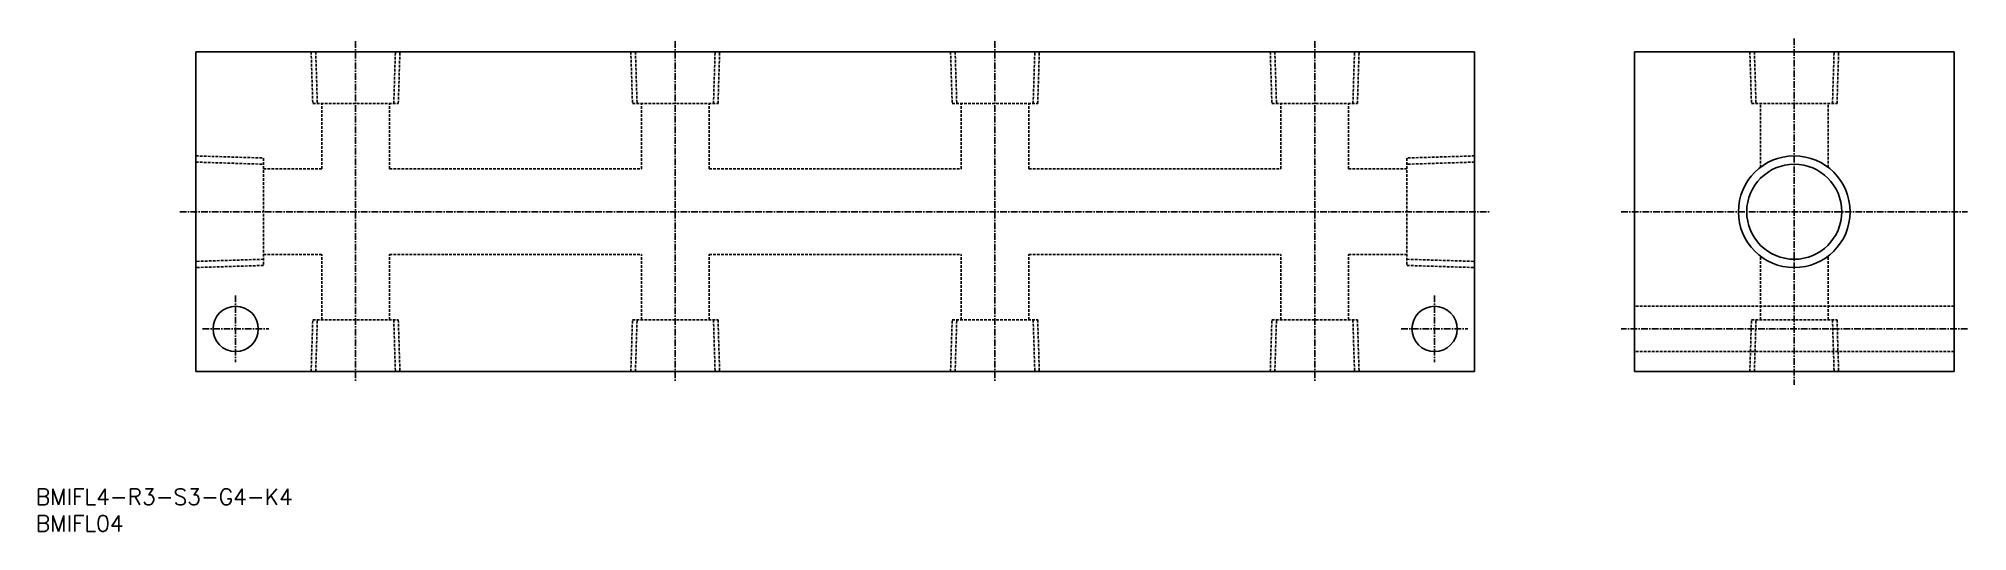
# Model space of a CAD drawing. Extents: x 1 to 363, y 0 to 92.
import ezdxf

# ---------------------------------------------------------------- set-up
doc = ezdxf.new("R2010")
doc.units = 0
doc.linetypes.add('CENTER', pattern=[2, 1.25, -0.25, 0.25, -0.25])
doc.linetypes.add('DASHED', pattern=[0.75, 0.5, -0.25])
doc.layers.get('0').update_dxf_attribs({"linetype": 'CONTINUOUS'})
doc.layers.add('CENTER', color=1, linetype='CENTER')
doc.styles.get("Standard").update_dxf_attribs({"font": 'txt.shx'})

# ---------------------------------------------------------------- blocks, each defined once
blk = doc.blocks.new('*U16')
at = {"color": 7, "linetype": 'CONTINUOUS'}
blk.add_text('BMIFL04', height=3, dxfattribs=at).set_placement((0, 0))
blk = doc.blocks.new('*U17')
at = {"color": 7, "linetype": 'CONTINUOUS'}
blk.add_text('BMIFL4-R3-S3-G4-K4', height=3, dxfattribs=at).set_placement((0, 5))

msp = doc.modelspace()

# ---------------------------------------------------------------- linework, layer by layer
at = {"color": 7, "linetype": 'CONTINUOUS'}
for p, q in [((30, 90), (270, 90)), ((30, 90), (30, 30)), ((270, 90), (270, 30)), ((300, 90), (300, 30)), ((300, 90), (360, 90)), ((360, 90), (360, 30)), ((270, 30), (30, 30)), ((360, 30), (300, 30))]:
    msp.add_line(p, q, dxfattribs=at)
at = {"color": 3, "linetype": 'DASHED'}
for p, q in [((51.669, 90), (51.972125, 80.3)), ((52.525, 90), (52.828125, 80.3)), ((67.171875, 80.3), (67.475, 90)), ((68.027875, 80.3), (68.331, 90)), ((111.669, 90), (111.972125, 80.3)), ((112.525, 90), (112.828125, 80.3)), ((127.171875, 80.3), (127.475, 90)), ((128.027875, 80.3), (128.331, 90)), ((171.669, 90), (171.972125, 80.3)), ((172.525, 90), (172.828125, 80.3)), ((187.171875, 80.3), (187.475, 90)), ((188.027875, 80.3), (188.331, 90)), ((231.669, 90), (231.972125, 80.3)), ((232.525, 90), (232.828125, 80.3)), ((247.171875, 80.3), (247.475, 90)), ((248.027875, 80.3), (248.331, 90)), ((321.669, 90), (321.972125, 80.3)), ((322.525, 90), (322.828125, 80.3)), ((337.171875, 80.3), (337.475, 90)), ((338.027875, 80.3), (338.331, 90)), ((51.972125, 80.3), (68.027875, 80.3)), ((53.65, 68.05), (53.65, 80.3)), ((66.35, 68.05), (66.35, 80.3)), ((111.972125, 80.3), (128.027875, 80.3)), ((113.65, 68.05), (113.65, 80.3)), ((126.35, 68.05), (126.35, 80.3)), ((171.972125, 80.3), (188.027875, 80.3)), ((173.65, 68.05), (173.65, 80.3)), ((186.35, 68.05), (186.35, 80.3)), ((231.972125, 80.3), (248.027875, 80.3)), ((233.65, 68.05), (233.65, 80.3)), ((246.35, 68.05), (246.35, 80.3)), ((321.972125, 80.3), (338.027875, 80.3)), ((323.65, 68.333997), (323.65, 80.3)), ((336.35, 68.333997), (336.35, 80.3)), ((30, 70.4775), (42.7, 70.080625)), ((30, 69.3155), (42.7, 68.918625)), ((42.7, 70.080625), (42.7, 49.919375)), ((270, 70.4775), (257.3, 70.080625)), ((257.3, 70.080625), (257.3, 49.919375)), ((270, 69.3155), (257.3, 68.918625)), ((42.7, 68.05), (53.65, 68.05)), ((66.35, 68.05), (113.65, 68.05)), ((126.35, 68.05), (173.65, 68.05)), ((186.35, 68.05), (233.65, 68.05)), ((246.35, 68.05), (257.3, 68.05)), ((42.7, 51.081375), (30, 50.6845)), ((42.7, 51.95), (53.65, 51.95)), ((53.65, 39.7), (53.65, 51.95)), ((66.35, 39.7), (66.35, 51.95)), ((66.35, 51.95), (113.65, 51.95)), ((113.65, 39.7), (113.65, 51.95)), ((126.35, 39.7), (126.35, 51.95)), ((126.35, 51.95), (173.65, 51.95)), ((173.65, 39.7), (173.65, 51.95)), ((186.35, 39.7), (186.35, 51.95)), ((186.35, 51.95), (233.65, 51.95)), ((233.65, 39.7), (233.65, 51.95)), ((246.35, 39.7), (246.35, 51.95)), ((246.35, 51.95), (257.3, 51.95)), ((257.3, 51.081375), (270, 50.6845)), ((323.65, 39.7), (323.65, 51.666003)), ((336.35, 39.7), (336.35, 51.666003)), ((42.7, 49.919375), (30, 49.5225)), ((257.3, 49.919375), (270, 49.5225)), ((360, 42.25), (300, 42.25)), ((51.669, 30), (51.972125, 39.7)), ((51.972125, 39.7), (68.027875, 39.7)), ((52.525, 30), (52.828125, 39.7)), ((67.171875, 39.7), (67.475, 30)), ((68.027875, 39.7), (68.331, 30)), ((111.669, 30), (111.972125, 39.7)), ((111.972125, 39.7), (128.027875, 39.7)), ((112.525, 30), (112.828125, 39.7)), ((127.171875, 39.7), (127.475, 30)), ((128.027875, 39.7), (128.331, 30)), ((171.669, 30), (171.972125, 39.7)), ((171.972125, 39.7), (188.027875, 39.7)), ((172.525, 30), (172.828125, 39.7)), ((187.171875, 39.7), (187.475, 30)), ((188.027875, 39.7), (188.331, 30)), ((231.669, 30), (231.972125, 39.7)), ((231.972125, 39.7), (248.027875, 39.7)), ((232.525, 30), (232.828125, 39.7)), ((247.171875, 39.7), (247.475, 30)), ((248.027875, 39.7), (248.331, 30)), ((321.669, 30), (321.972125, 39.7)), ((321.972125, 39.7), (338.027875, 39.7)), ((322.525, 30), (322.828125, 39.7)), ((337.171875, 39.7), (337.475, 30)), ((338.027875, 39.7), (338.331, 30)), ((360, 33.75), (300, 33.75))]:
    msp.add_line(p, q, dxfattribs=at)
at = {"color": 3, "linetype": 'CONTINUOUS'}
msp.add_circle((330, 60), 10.4775, dxfattribs=at)
at = {"color": 7, "linetype": 'CONTINUOUS'}
for centre, radius in [((330, 60), 8.918625), ((37.5, 38), 4.25), ((262.5, 38), 4.25)]:
    msp.add_circle(centre, radius, dxfattribs=at)
at = {"layer": 'CENTER', "color": 1, "linetype": 'CENTER'}
for p, q in [((60, 92), (60, 28)), ((120, 92), (120, 28)), ((180, 92), (180, 28)), ((240, 92), (240, 28)), ((330, 92.5), (330, 27.5)), ((27, 60), (273, 60)), ((297.5, 60), (362.5, 60)), ((37.5, 44.25), (37.5, 31.75)), ((262.5, 44.25), (262.5, 31.75)), ((31.25, 38), (43.75, 38)), ((256.25, 38), (268.75, 38)), ((362.5, 38), (297.5, 38))]:
    msp.add_line(p, q, dxfattribs=at)

# ---------------------------------------------------------------- block references
at = {"color": 7, "linetype": 'CONTINUOUS'}
for name in ['*U17', '*U16']:
    msp.add_blockref(name, (0, 0), dxfattribs=at)

doc.saveas('drawing.dxf')
